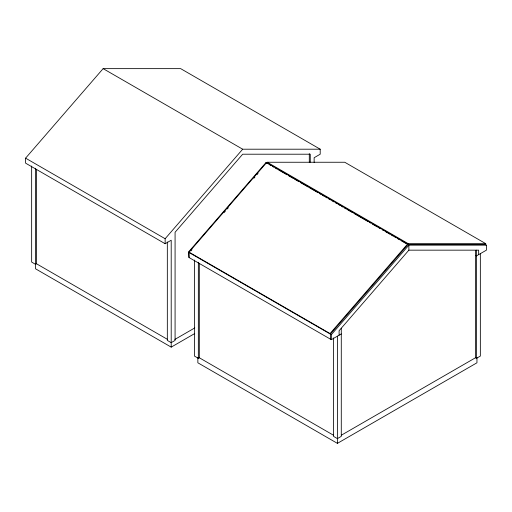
<?xml version="1.0" encoding="UTF-8"?>
<svg xmlns="http://www.w3.org/2000/svg" width="512" height="512" viewBox="0 0 512 512"><rect width="100%" height="100%" fill="white"/><g stroke="black" fill="none" stroke-linecap="round" stroke-linejoin="round"><path stroke-width="0.77" d="M330.374 339.123L330.374 334.118L407.904 244.602L485.434 244.602L485.754 243.661L344.755 162.253L267.226 162.253L266.899 163.194L266.579 162.63L189.05 252.147L189.376 257.715M485.754 243.661L408.23 243.661L407.904 244.602L407.578 244.038L266.579 162.63M194.726 333.549L171.206 347.13L171.206 240.23L165.146 243.731L25.6 163.162L25.6 158.157L103.13 68.64L180.653 68.64L320.205 149.203L320.205 154.208L314.144 157.709L314.144 162.47M165.146 243.731L165.146 238.726L242.675 149.203L320.205 149.203M341.28 333.946L331.347 339.68L188.403 257.158L188.403 252.154L265.933 162.63L267.533 162.63M190.938 250.912L191.974 249.709M224.237 212.461L225.28 211.258M227.283 208.941L228.326 207.738M253.894 178.214L254.938 177.011M256.998 174.63L258.042 173.427M330.374 334.118L330.054 333.555L407.578 244.038M331.347 339.68L331.347 334.682L408.87 245.158L486.4 245.158L486.4 250.163L476.467 255.898L475.501 255.341M407.174 244.179L408.87 245.158L408.87 250.163L339.098 330.733L339.098 335.206M167.61 339.456L36.499 263.763L35.533 264.326L31.654 262.086L31.654 166.016M174.803 339.456L194.803 327.91M194.464 260.013L194.464 356.083L198.342 358.317L199.309 357.76L199.309 263.277M341.587 435.072L475.603 357.696M475.501 250.323L475.501 357.76L476.467 358.317L480.346 356.083L480.346 253.658M197.856 357.574L197.856 362.797L337.402 443.36L476.954 362.797L476.954 357.574M408.87 250.163L478.65 250.163L478.65 254.637M485.434 244.602L486.4 245.158M267.226 162.253L408.23 243.661M103.13 68.64L242.675 149.203M265.933 162.63L267.629 163.61M268.973 164.39L271.046 165.587M272.429 166.387L273.811 167.181M275.194 167.981L277.267 169.178M278.65 169.978L284.429 173.312M284.87 173.568L286.944 174.765M288.326 175.565L293.165 178.355M294.547 179.155L298.694 181.549M300.768 182.746L308.371 187.136M309.754 187.936L318.048 192.723M319.43 193.523L320.813 194.317M322.195 195.117L324.269 196.314M325.651 197.114L327.066 197.926M328.416 198.707L330.49 199.904M331.872 200.704L333.946 201.901M335.328 202.701L336.71 203.494M338.093 204.294L340.166 205.491M341.549 206.291L342.931 207.091M344.314 207.885L346.387 209.082M347.77 209.882L352.608 212.672M353.99 213.472L367.814 221.453M369.197 222.253L370.579 223.053M372.288 224.038L377.491 227.04M378.874 227.84L380.256 228.64M382.33 229.837L383.712 230.63M385.094 231.43L387.168 232.627M387.795 232.992L389.933 234.221M391.315 235.021L393.389 236.218M394.771 237.018L396.154 237.818M397.536 238.611L399.61 239.808M400.992 240.608L405.83 243.405M189.05 252.147L330.054 333.555M25.6 158.157L165.146 238.726M188.403 252.154L331.347 334.682M199.168 357.677L333.254 435.091M171.206 347.13L35.533 268.8L35.533 168.256M476.467 250.163L476.467 358.317M341.28 328.211L341.28 436.371L337.402 438.605L333.53 436.371L333.53 337.92M337.402 336.186L337.402 443.36M310.266 162.163L310.266 154.208L242.675 154.208L175.078 232.262L175.078 340.416L171.206 342.656L167.328 340.416L167.328 241.965M309.299 153.651L309.299 162.4M198.342 262.253L198.342 358.317M36.499 169.28L36.499 263.763"/></g></svg>
